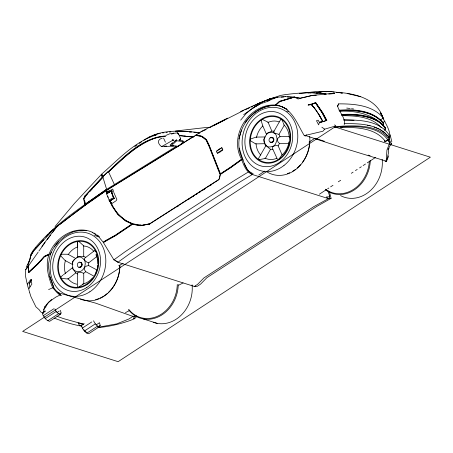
<?xml version="1.0" encoding="UTF-8"?>
<svg xmlns="http://www.w3.org/2000/svg" width="453" height="453" viewBox="0 0 453 453"><rect width="100%" height="100%" fill="white"/><g stroke="black" fill="none" stroke-linecap="round" stroke-linejoin="round"><path stroke-width="0.68" d="M83.714 256.268L83.726 245.866L79.082 241.642L78.216 241.296L77.474 241.828L77.605 256.902L83.714 256.268L85.742 257.389L94.977 250.271L95.64 250.752L95.787 251.766M111.931 190.809L111.71 193.046L113.443 197.712L114.513 198.352L113.703 197.633L111.97 192.967L111.931 190.809L110.453 191.211L106.551 193.714L106.245 192.701L109.23 190.719M31.818 253.459L31.835 253.153M35.334 248.521L36.28 247.304M273.493 140.549L273.442 138.799M179.433 140.623L180.549 138.618L179.201 134.949L177.491 132.865L169.654 133.822L166.104 135.334M391.839 141.863L390.135 134.773M49.824 276.506L53.941 288.17L57.288 291.947L61.28 295.481C57.616 294.178 55.317 290.469 52.684 287.774C48.346 277.355 45.226 265.826 48.85 254.711L49.02 254.427C54.932 237.463 75.289 224.303 92.842 232.485M50.277 254.829C51.835 249.699 55.328 245.356 58.777 241.33M329.45 191.783L331.086 198.357L328.114 198.522L252.349 174.507C246.2 172.129 243.856 165.424 241.67 159.75L241.698 159.507C228.267 136.087 249.201 103.086 275.894 105.073L279.773 101.438L294.354 97.05L300.226 98.205L312.383 95.357L326.058 94.207M243.001 159.92L242.972 160.158C245.113 165.419 247.208 171.477 252.349 174.507L253.153 173.782L249.003 171.359L247.021 169.065L244.241 163.641M243.04 160.181L243.068 159.943C229.478 136.619 250.588 103.454 277.259 105.504M29.994 259.988L30.662 254.688M31.314 255.554L31.489 254.15L33.522 250.803L51.257 231.953M95.028 274.467L95.685 273.776L96.58 269.795L88.675 265.549L88.686 262.853C84.468 261.942 83.278 256.511 78.584 256.879L75.628 258.487L74.303 259.773L72.882 261.313L72.48 263.363M81.857 265.226L81.868 264.054M30.47 257.944L31.081 253.833L33.114 250.475C47.52 232.14 65.934 217.933 84.824 204.575L85.492 204.784M264.405 137.803L263.906 139.7L264.093 142.1L264.722 143.692L255.69 143.895L250.52 140.804L250.175 139.869L250.656 138.958L256.183 137.1L265.209 136.948M149.581 224.037L218.895 179.654L220.379 173.833L209.122 145.232L206.534 139.773L202.383 136.398L198.629 135.226M219.377 179.048L220.407 174.218L209.139 145.69L206.438 140.011C203.595 137.078 199.558 135.079 195.526 135.288L106.557 190.232L107.033 192.621M135.288 315.316L135.034 316.59L132.922 316.387L95.662 303.153L59.824 293.216L57.248 291.936M136.591 315.724L136.291 316.987L134.564 318.708L130.175 320.481C119.751 324.105 108.935 326.732 97.916 327.587M113.777 192.429L116.851 199.422L116.195 200.69L111.602 203.765L109.734 201.019L114.281 198.34L113.584 197.785L111.851 193.131L111.851 191.098L110.532 191.409L106.597 193.873L109.518 200.979L114.037 198.204M238.878 138.975L241.494 130.079M30.866 255.588L28.001 264.631L29.598 260.571L26.178 267.259M344.24 124.603C345.962 118.148 339.048 112.185 337.661 106.212L338.651 103.856C353.736 103.828 371.358 104.988 382.236 116.772C385.395 123.29 391.845 132.112 389.28 139.53M341.562 126.834L341.177 128.012L343.091 126.132M217.621 153.284L217.797 152.752L222.049 149.971L222.746 149.926L222.633 148.607L221.811 147.752L219.122 149.145L216.681 151.109L216.8 152.429L217.621 153.284L220.305 151.891L222.746 149.926M319.427 122.486L318.623 124.858L316.483 120.713L318.159 120.158L319.427 122.486L322.287 121.812M289.127 141.681L288.561 143.307L279.501 143.454C275.486 140.815 278.357 134.937 273.81 132.604L273.708 131.755L280.854 119.224L281.67 119.286L282.893 122.027M289.824 140.096L290.203 139.15L289.059 136.517L279.994 136.704C275.39 138.295 277.446 144.739 272.757 146.664L272.502 147.876L272.848 149.275L277.236 158.867M384.942 140.583L384.478 141.738L388.68 139.807M279.501 143.454L278.148 145.809C274.014 144.479 270.045 149.116 266.262 145.843L265.685 145.838M51.268 252.242L50.107 255.113L48.284 265.622L49.864 276.523L53.986 288.182M383.028 125.283L383.708 123.675C373.521 110.73 354.512 109.411 339.331 110.651M384.71 130.254L385.616 128.108C374.846 114.666 356.619 110.39 340.027 111.251M384.869 129.966L385.548 128.358C375.503 115.47 356.8 114.337 341.76 115.17M388.799 155.787L386.33 161.642L385.027 161.228M382.768 124.847L383.448 123.239C373.255 110.294 354.252 108.98 339.07 110.215M382.961 125.532L383.64 123.924C373.448 110.979 354.444 109.666 339.263 110.9M384.45 129.818L385.356 127.672C375.31 114.785 356.607 113.652 341.568 114.484M81.602 265.769L80.453 266.993M95.979 325.016L99.524 322.695L100.192 325.401L99.462 326.715L88.663 333.753C84.943 332.819 82.474 329.105 81.364 325.616L81.936 324.422L83.103 323.657M85.294 196.681L84.292 198.765L83.618 198.55L84.875 195.945L102.361 176.964C120.872 160.56 139.388 137.82 165.832 135.923M313.487 103.624L311.494 104.615L308.063 105.062L315.679 102.712L322.445 112.695L326.573 120.334L323.114 121.687M326.16 120.623L322.123 112.814L315.356 102.825L311.302 104.552C316.064 109.569 319.552 115.583 322.774 121.659M326.341 120.685L326.573 120.334M84.411 197.746L85.249 196.087L102.786 177.248M386.188 160.351L386.33 161.642L388.691 152.089L388.164 149.28L390.577 144.53M337.383 106.319L338.651 103.856M259.348 157.027L258.306 158.935L258.708 159.739L265.362 158.459L270.509 149.297L272.848 149.275M30.017 287.026L29.19 283.889L31.523 279.728M45.702 310.956L42.259 313.221C43.369 316.709 45.832 320.424 49.558 321.358L60.351 314.32L61.087 313.006L60.419 310.299M29.19 283.889L31.591 279.631M279.994 136.704L279.008 134.377L284.224 125.249L283.136 122.661M31.84 254.065L33.873 250.713L43.607 239.728M259.643 156.562L265.701 146.025L264.852 144.196M43.805 309.727L48.562 302.23L51.727 299.456M25.747 269.705L38.154 252.157M38.941 251.007L45.023 242.525M180.158 139.654L179.813 139.875L180.175 139.354M74.337 259.433L72.882 261.313L72.412 265.26L72.882 268.861L75.844 272.859L77.871 273.98M179.813 139.875L180.487 138.918M315.679 102.712L315.129 102.78M315.464 102.65L322.321 112.876L326.251 120.453M311.454 104.343L311.302 104.552M218.839 179.501L149.586 223.827L140.192 225.73L132.514 224.241L115.453 235.707L103.363 242.508L113.89 259.841L117.939 262.242L194.394 286.483L197.321 286.285L200.6 284.082L206.913 277.672L316.709 206.466L331.086 198.357M41.891 246.364L56.534 226.845L85.085 205.181L106.149 190.503L106.823 190.526M47.112 239.733L50.459 235.277M52.554 232.485L56.868 226.687M284.156 100.266L294.354 97.05L298.3 99.111M273.261 141.098L271.449 142.27M244.943 122.842C251.483 113.341 262.31 105.809 274.037 105.328M55.04 226.528L74.49 203.352L101.614 174.179L102.135 177.197L102.808 177.406L93.477 187.542M54.252 246.806L58.737 241.319L65.368 235.871L72.327 232.083M240.673 120.124L246.404 113.233L252.808 108.029L260.481 103.669M275.843 105.102L279.563 101.568M335.747 125.934L324.688 129.162L322.898 131.234L304.303 135.645C297.032 123.856 291.908 107.106 275.894 105.073M85.085 204.354L106.325 189.467L85.266 204.144L85.198 205.198M45.923 237.117L48.245 234.501M49.173 233.454L53.539 229.167M87.876 193.624L85.543 196.16L84.875 195.945M89.745 191.596L92.542 188.556M180.985 144.043L183.295 141.625L182.916 140.741L179.009 140.232M28.63 265.707L27.899 266.183L28.771 272.434L30.096 270.617L37.712 263.686L44.332 256.285L49.049 254.065M93.652 276.002L85.764 271.709L83.726 273.278C80.141 271.443 75.357 272.763 72.882 268.861L72.474 267.683L72.899 267.395L63.431 274.778M106.721 189.592L102.752 176.755L108.335 171.381L114.507 184.779M341.386 126.489L340.452 127.435C356.086 127.253 375.656 127.61 385.605 141.744L387.932 139.388M134.994 316.579L133.267 318.3L134.564 318.708M275.492 105.017L279.422 101.342L294.354 97.05M28.771 272.434L37.65 264.252L44.207 256.896L48.85 254.711M108.341 171.981C124.717 157.253 141.8 138.261 165.039 136.257M108.539 171.953C123.018 158.284 137.899 143.765 157.163 137.276L158.499 137.112M53.25 230.124L58.397 225.605M173.51 142.519L176.404 139.898L176.783 140.781L183.295 141.625M176.783 140.781L173.408 143.844L170.515 145.702L170.135 144.818L173.029 142.961M380.458 120.243L383.057 117.927M388.164 149.28L389.065 148.493M28.896 265.26L28.12 265.934L28.867 271.902M62.888 275.197L60.866 276.919L60.895 277.899L61.67 278.414L68.029 279.025L75.844 272.859M60.056 224.297L70.634 216.098M171.704 143.584L172.746 142.769M174.835 141.126L176.404 139.898M88.686 262.853L96.563 256.738L96.098 254.229M221.811 147.752L216.681 151.109M268.102 100.798L270.883 98.675L280.475 95.447L284.19 94.796C297.814 92.888 311.868 91.823 325.514 93.986M71.761 215.254L85.357 205.192L84.824 204.575L83.618 198.55M85.742 257.389L84.598 258.25L84.156 259.326C87.027 264.258 83.998 271.579 78.058 272.151L77.616 272.955L77.571 287.043L78.312 287.349L83.799 283.686L83.726 273.278M182.989 143.318L106.676 190.249L106.8 189.229M243.703 114.66L256.692 105.492M252.349 174.507L238.567 182.825L158.686 234.467L129.162 254.15L117.939 262.242L115.147 260.237M134.79 146.568L137.061 144.977M139.331 143.386L141.602 141.795M143.873 140.203C160.045 128.839 181.353 130.628 200.022 132.695L198.329 133.794M85.77 204.801L106.262 190.52L106.149 189.671M307.995 92.99L311.336 92.61L316.619 93.097L322.836 91.347L332.496 91.699L342.502 93.125M382.666 122.74L384.908 121.183M248.193 172.083L234.524 180.419L154.637 232.061L125.113 251.743L113.89 259.841M241.698 159.507L230.877 167.344L220.407 174.218M241.494 159.263L230.679 167.078L220.379 173.833M241.67 159.75L230.837 167.57L220.385 174.326M109.683 201.2L113.329 198.72L114.513 198.352M140.192 225.73L149.892 223.901L140.606 225.6L131.959 224.003L115.158 235.3L103.069 242.1L98.448 236.392L92.197 232.264M195.662 135.147L199.818 132.378L206.172 129.518M43.409 311.641L44.575 310.877M272.162 98.59L274.139 97.842L270.815 98.516L267.281 100.77L268.521 100.725M270.826 138.063L271.29 137.757M58.714 293.94L59.824 293.216M43.188 315.741L53.816 308.782M258.805 175L264.716 171.132M309.042 142.1L314.954 138.233M335.69 126.602L334.603 127.316C352.893 126.076 382.406 123.946 390.446 145.017L391.539 144.303C383.498 123.239 353.98 125.362 335.69 126.602L334.722 124.785M56.874 312.621L59.235 311.069M81.364 325.616L84.235 323.731M82.293 328.136L91.744 321.947M319.388 194.207L326.483 189.558M327.661 188.788L328.844 188.012M330.616 186.851L332.983 185.305M338.3 181.817L340.667 180.271M351.302 173.306L353.08 172.146M355.441 170.594L357.213 169.433M359.58 167.887L361.352 166.727M363.125 165.566L365.486 164.014M367.264 162.854L375.537 157.434M132.922 316.387L129.043 318.923L116.812 323.861L98.822 327.168M103.363 242.508L106.285 240.384L115.419 235.515L132.582 223.969L125.73 220.747L118.057 214.36L112.616 206.336L110.47 201.964M45.266 318.623L56.223 311.466L58.499 313.731L60.351 314.32M47.701 320.769L58.499 313.731M59.354 314.139L61.087 313.006M84.377 331.018L95.334 323.861L97.605 326.126L99.462 326.715M86.806 333.165L97.605 326.126M97.888 326.907L100.192 325.401M195.498 135.623L197.197 134.524M106.597 193.873L110.464 191.387L111.721 191.092M177.01 206.834L178.782 205.696M188.267 199.586L190.05 198.437M192.429 196.908L193.618 196.143M195.99 194.614L197.774 193.465M199.558 192.315L200.747 191.551M108.958 200.232L112.384 198.063M106.245 192.701L112.763 189.043L113.578 191.755M203.114 190.05L204.892 188.929M209.626 185.934L211.398 184.807M194.473 136.274L193.091 137.134L179.054 135.532M48.59 289.597L52.684 287.774M106.557 189.405L171.693 149.156M162.282 138.074C156.608 139.898 157.882 143.72 161.528 146.653L172.899 140.203L173.958 140.153L172.231 139.773L172.899 140.203M329.303 195.147L329.722 197.927L313.782 206.664L203.986 277.87L197.672 284.274L194.394 286.483L195.509 286.086M171.449 149.326L176.857 146.081M76.755 257.598L77.859 256.97M252.808 108.148L260.441 103.805L268.261 101.149M210.486 127.202L243.64 110.458M213.499 125.674L224.456 120.005M173.822 145.77L173.222 146.098L161.528 146.653M172.655 145.787L173.205 145.492M227.553 118.125L200.99 131.613M118.737 265.679L123.12 263.42M125.453 312.627L129.841 310.367M178.692 285.203L183.08 282.944M306.658 134.886L305.424 135.521L345.316 148.641L386.194 161.121L386.936 150.096L389.863 142.491L388.028 139.558M171.574 134.179L173.833 133.035M28.454 265.775L28.12 265.934L28.635 269.507M59.977 295.067L56.03 296.981C50.685 300.764 42.367 305.532 43.647 313.34L40.764 311.992L39.303 309.863L35.889 306.811L30.912 296.596L29.558 292.276M49.02 254.427L44.439 256.63L37.859 264.008L28.986 272.264L28.811 270.888M240.571 111.534L257.412 103.901L271.205 98.369L257.287 103.997L270.815 98.516M244.92 109.881L249.393 107.865M251.307 106.999L252.587 106.427M253.867 105.849L257.7 104.122M28.199 266.058L25.413 269.926L25.651 276.834L27.237 284.11M269.371 100.385L271.29 99.603M272.57 99.088L275.769 97.786M148.38 137.525L151.585 136.268M152.871 135.764L156.081 134.513M267.281 100.77L276.307 97.287L285.282 96.619L294.207 97.248M265.481 106.71L266.726 106.223M258.997 103.584L262.293 102.333M156.715 134.796C134.734 141.393 118.675 159.314 101.84 173.958L102.361 176.964L103.029 177.18M271.862 131.121L267.678 133.08L266.574 134.014L266.562 134.592L262.695 125.634L261.138 120.498L261.658 119.649L262.587 119.552L268.034 122.14L271.862 131.121L274.201 131.098M270.673 137.735L271.823 137.367M132.655 316.245L133.08 316.115M319.541 122.168L322.123 121.902M279.507 101.636L283.487 100.464M156.721 134.258L158.516 133.754M341.828 114.92C353.719 113.828 366.25 115.39 377.139 120.577M316.619 93.097L322.536 91.585L326.692 91.744M307.293 96.67L312.213 95.47L316.398 95.17M319.699 122.333L326.772 120.504M88.675 265.549L86.466 266.053L84.286 267.536L84.615 269.977L85.764 271.709M72.287 232.072L79.586 230.447L86.342 230.583M306.647 96.84L300.056 98.318L294.11 97.225L287.4 96.942M271.279 98.528L274.207 98.001M277.893 159.507L278.72 159.377L282.043 154.773L278.148 145.809M299.473 93.567L316.341 91.517L331.97 91.699M322.202 91.325L316.194 92.82L322.043 93.188L326.381 94.031M308.595 104.802L311.653 104.405M162.559 132.939L163.935 132.763M166.002 132.502L167.378 132.327M169.445 132.066L170.821 131.897M159.83 136.948L165.169 136.296M79.417 267.117L79.938 267.055M310.067 92.922L311.404 92.769M324.727 94.309L325.815 94.184M175.549 131.002L204.886 127.638L210.356 127.469M276.409 97.525L277.791 97.423M281.239 97.163L284.003 96.959M328.719 94.009L334.71 93.556L326.511 93.924M273.595 105.436L274.999 105.356M159.711 133.414L160.328 133.386M164.518 146.177L166.591 146.076M175.588 131.602L187.735 131.602M179.275 135.577L192.893 136.993L175.622 147.718L175.011 145.702M341.936 115.685C355.537 115.696 371.737 116.568 381.25 127.593M343.674 119.966L354.048 120.283M344.178 123.658C359.812 123.482 379.376 123.839 389.331 137.972L388.799 134.433C378.861 120.464 359.518 119.875 343.94 120M277.661 105.47L278.986 105.526M170.515 145.702L177.797 146.296M315.582 102.412L322.632 112.587L326.845 120.396M189.088 131.744L191.8 132.027M193.833 132.242L196.545 132.525M197.899 132.667L199.932 132.876M195.526 135.288L201.862 136.71L206.081 140.045L208.799 145.747L219.931 174.167M184.416 136.087L185.781 136.245M338.759 92.435C356.041 93.709 377.117 99.145 382.932 117.684L380.531 112.888L383.759 119.037M332.91 92.033L334.252 92.202M336.262 92.457L337.604 92.627M191.659 137.078L193.057 137.253M346.715 108.069L350.146 108.516M351.517 108.692L353.578 108.958M141.098 224.881C128.845 224.931 118.318 216.545 112.689 206.126L110.532 201.738M81.823 323.453L78.159 322.961L79.156 324.903L81.88 326.183C72.418 324.62 63.244 321.624 54.337 318.131M189.06 131.88L190.402 132.089M271.806 137.667L273.159 138.335M79.535 262.14L81.07 262.48L81.902 263.329L82.208 264.586L81.908 265.917L81.081 266.964A2.639 2.214 -72.4 0 1 78.822 267.236M367.485 125.198L370.124 125.815M360.786 96.721L347.23 93.516M279.008 134.377L271.251 132.248L267.678 133.08L265.413 136.047L263.906 139.7C264.11 144.026 267.219 146.987 270.509 149.297M276.862 105.453L277.208 105.538M277.191 105.487L281.755 106.608L286.704 109.139M340.735 92.814L342.015 93.131M83.545 324.201L63.584 318.646L57.106 316.324M315.628 138.448L324.376 141.217M368.13 155.09L370.152 155.73M304.303 135.645L305.605 136.053M108.431 171.41L108.76 171.517M94.496 235.452L99.196 236.936M143.165 318.901L157.168 323.351M44.666 306.494L45.963 306.958M43.516 311.443L44.807 311.907M374.042 126.965L379.184 129.111M131.959 224.003L125.351 220.866L117.706 214.45L112.276 206.404L109.547 200.815M285.124 96.325L285.752 96.631M281.687 106.585L287.259 109.433M72.91 264.699L65.039 260.464L60.827 255.905L60.844 254.869L61.619 254.212L67.973 254.258L75.821 258.538M94.02 233.04L95.77 234.178M96.863 234.914L99.179 236.426M270.52 141.891L270.945 142.18M321.856 127.191L324.688 129.162M380.373 129.762L385.26 133.188M80.945 262.763L81.608 263.572M328.114 198.522L326.324 196.976L329.297 196.812L329.371 195.169L327.881 190.719M29.094 288.482L28.148 287.655L27.305 284.32L30.759 279.444L31.88 284.093L28.647 288.833L29.496 292.066M86.574 332.53L83.816 329.744M80.668 262.349L81.495 263.199L81.8 264.456L81.5 265.786L80.679 266.834A2.639 2.214 -72.4 0 1 77.361 265.656A2.639 2.214 -72.4 0 1 79.53 262.14M314.835 108.46L311.494 104.615C316.109 109.496 319.535 115.311 322.689 121.2L318.776 114.201M386.103 134.218L387.372 135.77M388.215 136.806L389.059 137.837M165.413 142.18L163.573 138.114M44.36 316.862L45.062 317.836M93.511 320.792L95.334 323.861M54.711 308.906L56.223 311.466M178.086 134.009L177.491 132.865L178.091 133.193L178.488 134.507M325.333 118.369L326.432 120.509M56.489 226.387L56.738 226.908M111.042 202.525L111.602 203.765M107.689 196.183L108.154 197.344M391.081 143.154L391.539 144.303M242.859 159.694L239.207 148.063M84.02 199.473L85.328 204.422M106.149 190.503L106.704 192.74M106.557 190.232L107.106 192.457M84.694 200.77L85.362 204.116M101.953 174.286L102.293 177.049M77.701 245.373L77.474 241.828M369.359 161.047A31.942 26.869 -72.2 0 1 353.487 189.405A31.942 26.869 -72.2 0 1 325.565 189.212M382.173 159.467A32.593 27.412 -72.2 0 1 369.727 191.194A32.593 27.412 -72.2 0 1 340.497 195.571M370.316 160.447A32.593 27.412 -72.2 0 1 354.359 189.898A32.593 27.412 -72.2 0 1 325.599 189.875M309.665 142.123A31.942 26.812 -72.6 0 1 309.563 143.499M309.416 144.886A31.942 26.812 -72.6 0 1 302.621 162.112M300.498 164.767A31.942 26.812 -72.6 0 1 297.157 168.052M295.611 169.292A31.942 26.812 -72.6 0 1 292.746 171.194M289.716 172.735A31.942 26.812 -72.6 0 1 287.259 173.663M309.705 136.466A32.593 27.333 -72.7 0 1 296.749 168.709A32.593 27.333 -72.7 0 1 267.032 171.936M286.766 111.166A32.593 27.333 -72.7 0 1 288.788 111.421M119.796 266.251A31.942 26.784 -72.5 0 1 108.499 292.372M107.44 293.329A31.942 26.784 -72.5 0 1 104.128 295.843M103.556 296.205A31.942 26.784 -72.5 0 1 99.971 298.114M98.726 298.629A31.942 26.784 -72.5 0 1 95.6 299.614M119.926 265.367A32.593 27.333 -72.5 0 1 80.396 299.088M177.265 284.473A31.942 26.88 -72.3 0 1 158.867 315.594A31.942 26.88 -72.3 0 1 128.731 309.354M192.089 284.824A32.593 27.435 -72.3 0 1 153.227 322.247M178.25 284.558A32.593 27.423 -72.3 0 1 159.479 316.313A32.593 27.423 -72.3 0 1 128.726 309.948M272.57 137.587A2.639 2.214 -72.4 0 1 273.408 140.492A2.639 2.214 -72.4 0 1 271.092 142.457M284.031 124.96A19.513 16.365 -72.7 0 1 289.291 137.599M288.821 142.961A19.513 16.365 -72.7 0 1 282.004 155.022M276.851 158.307A19.513 16.365 -72.7 0 1 264.92 158.131M260.775 155.09A19.513 16.365 -72.7 0 1 256.013 143.584M256.449 137.565A19.513 16.365 -72.7 0 1 262.791 125.94M267.797 122.486A19.513 16.365 -72.7 0 1 279.178 121.885M83.482 245.979A19.513 16.37 -72.5 0 1 93.958 251.506M96.059 254.977A19.513 16.37 -72.5 0 1 97.208 258.312M97.35 258.935A19.513 16.37 -72.5 0 1 97.791 263.55M97.678 265.543A19.513 16.37 -72.5 0 1 97.242 268.233M92.537 277.848A19.513 16.37 -72.5 0 1 82.627 284.11M76.857 284.224A19.513 16.37 -72.5 0 1 67.871 278.391M65.408 273.476A19.513 16.37 -72.5 0 1 65.532 260.209M68.131 254.705A19.513 16.37 -72.5 0 1 77.701 246.862M334.875 126.948L22.65 331.415L118.125 361.675L430.35 157.208L334.875 126.948M155.39 134.983L153.454 135.736L155.345 135M271.472 137.253L270.322 137.627A2.639 2.214 -72.4 0 0 269.241 141.2L269.994 142.134L271.443 142.57A2.639 2.214 -72.4 0 0 273.759 140.6A2.639 2.214 -72.4 0 0 272.921 137.695L271.472 137.253M280.826 161.444A27.978 23.477 -72.7 0 0 280.667 113.879A27.978 23.477 -72.7 0 0 244.886 141.953A27.978 23.477 -72.7 0 0 280.826 161.444M280.503 158.703A24.02 20.164 -72.6 0 0 280.35 117.871A24.02 20.164 -72.6 0 0 249.62 141.987A24.02 20.164 -72.6 0 0 280.503 158.703M283.974 165.481A32.593 27.344 -72.6 0 0 283.782 110.085A32.593 27.344 -72.6 0 0 242.095 142.797A32.593 27.344 -72.6 0 0 283.974 165.481M86.812 287.491A27.978 23.46 -72.5 0 0 90.289 239.682A27.978 23.46 -72.5 0 0 52.82 264.286A27.978 23.46 -72.5 0 0 86.812 287.491M86.976 284.643A24.02 20.159 -72.5 0 0 89.949 243.601A24.02 20.159 -72.5 0 0 57.769 264.722A24.02 20.159 -72.5 0 0 86.976 284.643M89.836 291.811A32.593 27.322 -72.5 0 0 93.884 236.132A32.593 27.322 -72.5 0 0 50.249 264.795A32.593 27.322 -72.5 0 0 89.836 291.811M280.203 158.165A23.346 19.587 -72.6 0 0 280.067 118.482A23.346 19.587 -72.6 0 0 250.209 141.914A23.346 19.587 -72.6 0 0 280.203 158.165M86.721 284.065A23.341 19.575 -72.5 0 0 89.615 244.184A23.341 19.575 -72.5 0 0 58.352 264.716A23.341 19.575 -72.5 0 0 86.721 284.065"/></g></svg>
